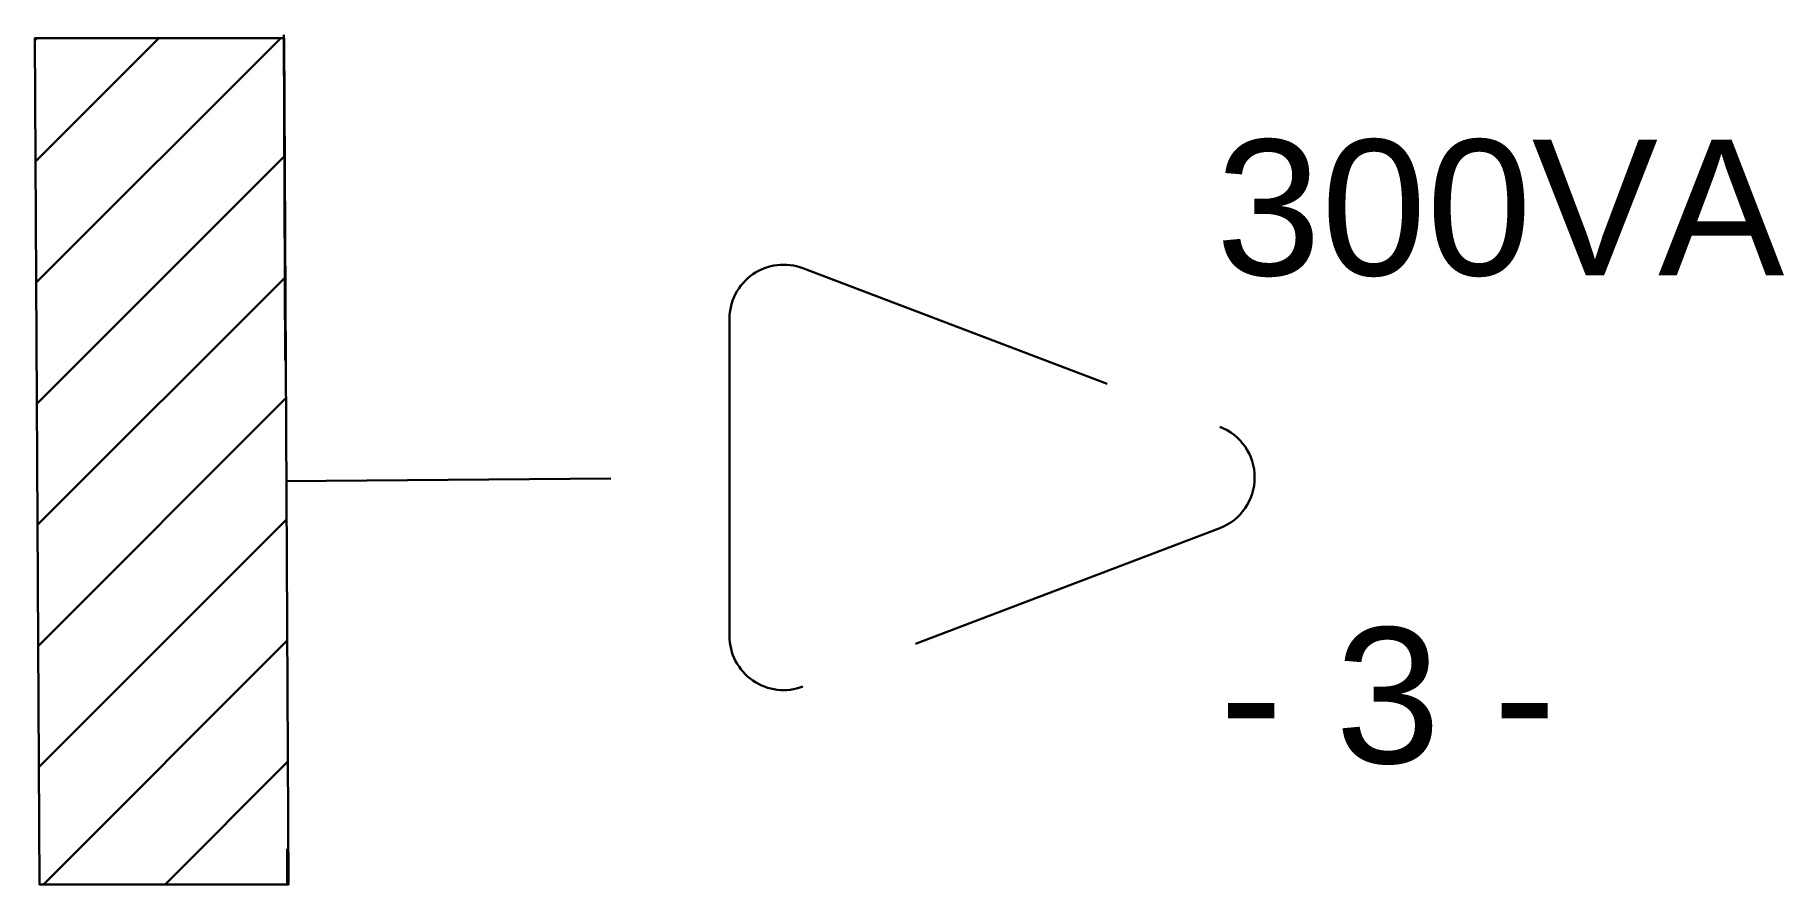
# Model space of a CAD drawing. Header units: metres. Extents: x 5290.7 to 5355.2, y 435 to 466.3.
import ezdxf

# ---------------------------------------------------------------- set-up
doc = ezdxf.new("R2010")
doc.units = ezdxf.units.M
doc.linetypes.add('ACAD_ISO03W100', pattern=[30, 12, -18])
doc.styles.get("Standard").update_dxf_attribs({"font": 'Arial.ttf'})

msp = doc.modelspace()

# ---------------------------------------------------------------- hatches: boundary and pattern name
at = {"linetype": 'ACAD_ISO03W100', "lineweight": 30}
h = msp.add_hatch(dxfattribs=at)
h.set_pattern_fill('LINE', color=256, angle=45)
h.set_pattern_definition([(45, (-16.392, -193.705), (-2.245064, 2.245064), [])])
h.paths.add_polyline_path([(5299.874, 466.173), (5300.04, 434.971), (5290.852, 434.971), (5290.686, 466.173)])

# ---------------------------------------------------------------- linework, layer by layer
msp.add_line((5299.867, 466.288), (5299.991, 434.952), dxfattribs=at)
at = {"color": 3, "linetype": 'ACAD_ISO03W100', "lineweight": 30}
msp.add_line((5299.932, 449.843), (5316.3, 449.978), dxfattribs=at)
at = {"color": 255, "lineweight": 30, "transparency": 33554508}
msp.add_lwpolyline([(5299.874, 466.173), (5300.04, 434.971), (5290.852, 434.971), (5290.686, 466.173)], close=True, dxfattribs=at)
at = {"color": 3, "linetype": 'ACAD_ISO03W100', "lineweight": 30}
msp.add_lwpolyline([(5319.01, 457.688), (5334.383, 451.847, -0.689776), (5334.383, 448.108), (5319.01, 442.267, -0.525045), (5316.3, 444.136), (5316.3, 455.819, -0.525045)], format="xyb", close=True, dxfattribs=at)

# ---------------------------------------------------------------- texts
at = {"linetype": 'ACAD_ISO03W100', "lineweight": 30, "char_height": 5, "attachment_point": 1}
for s, insert in [('300VA', (5334.241, 462.427)), ('- 3 -', (5334.378, 444.444))]:
    msp.add_mtext_dynamic_manual_height_columns(s, width=13.99634, gutter_width=12.5, heights=[0], dxfattribs=dict(at, insert=insert))

doc.saveas('drawing.dxf')
